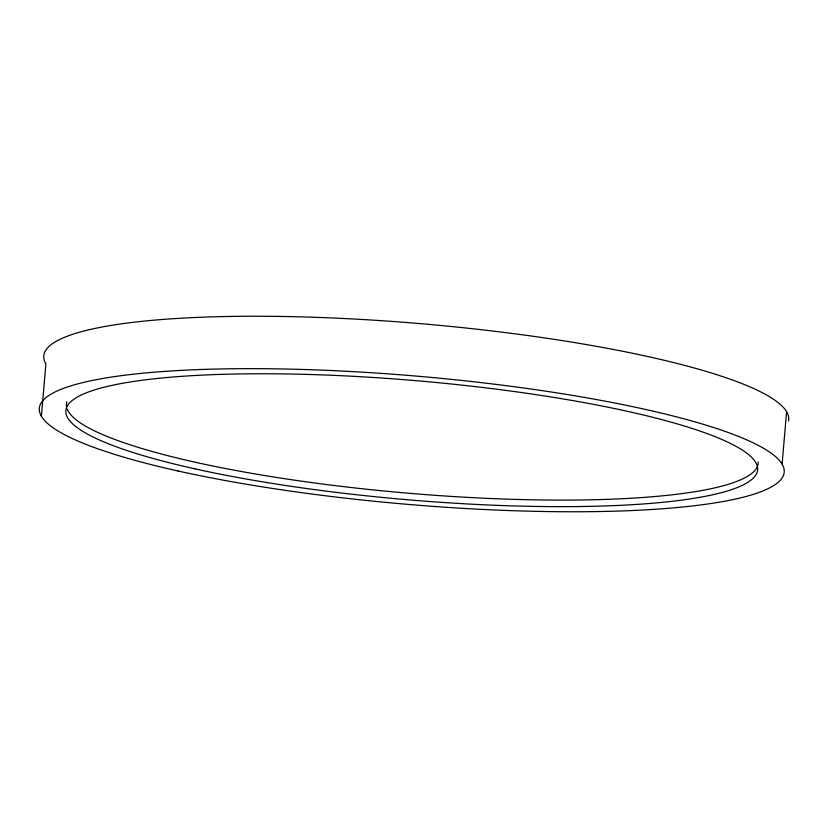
<?xml version="1.0" encoding="UTF-8"?>
<svg xmlns="http://www.w3.org/2000/svg" width="828" height="828" viewBox="0 0 828 828"><rect width="100%" height="100%" fill="white"/><g stroke="black" fill="none" stroke-linecap="round" stroke-linejoin="round"><path stroke-width="1.24" d="M41.4 416.318L45.892 363.906A373.832 64.273 4.9 0 1 402.501 322.195A373.832 64.273 4.9 0 1 788.535 420.924M782.108 464.094L786.6 411.682M758.2 462.014A347.129 59.678 4.9 0 1 425.168 494.575A347.129 59.678 4.9 0 1 67.203 408.991M66.55 406.517A347.129 59.678 4.9 0 1 66.923 401.704M178.113 471.008A373.832 64.273 4.9 0 0 779.821 480.737A373.832 64.273 4.9 0 0 277.318 368.874A373.832 64.273 4.9 0 0 178.113 471.008M194.808 468.814A347.129 59.678 4.9 0 0 753.532 477.849A347.129 59.678 4.9 0 0 286.923 373.966A347.129 59.678 4.9 0 0 194.808 468.814"/></g></svg>
